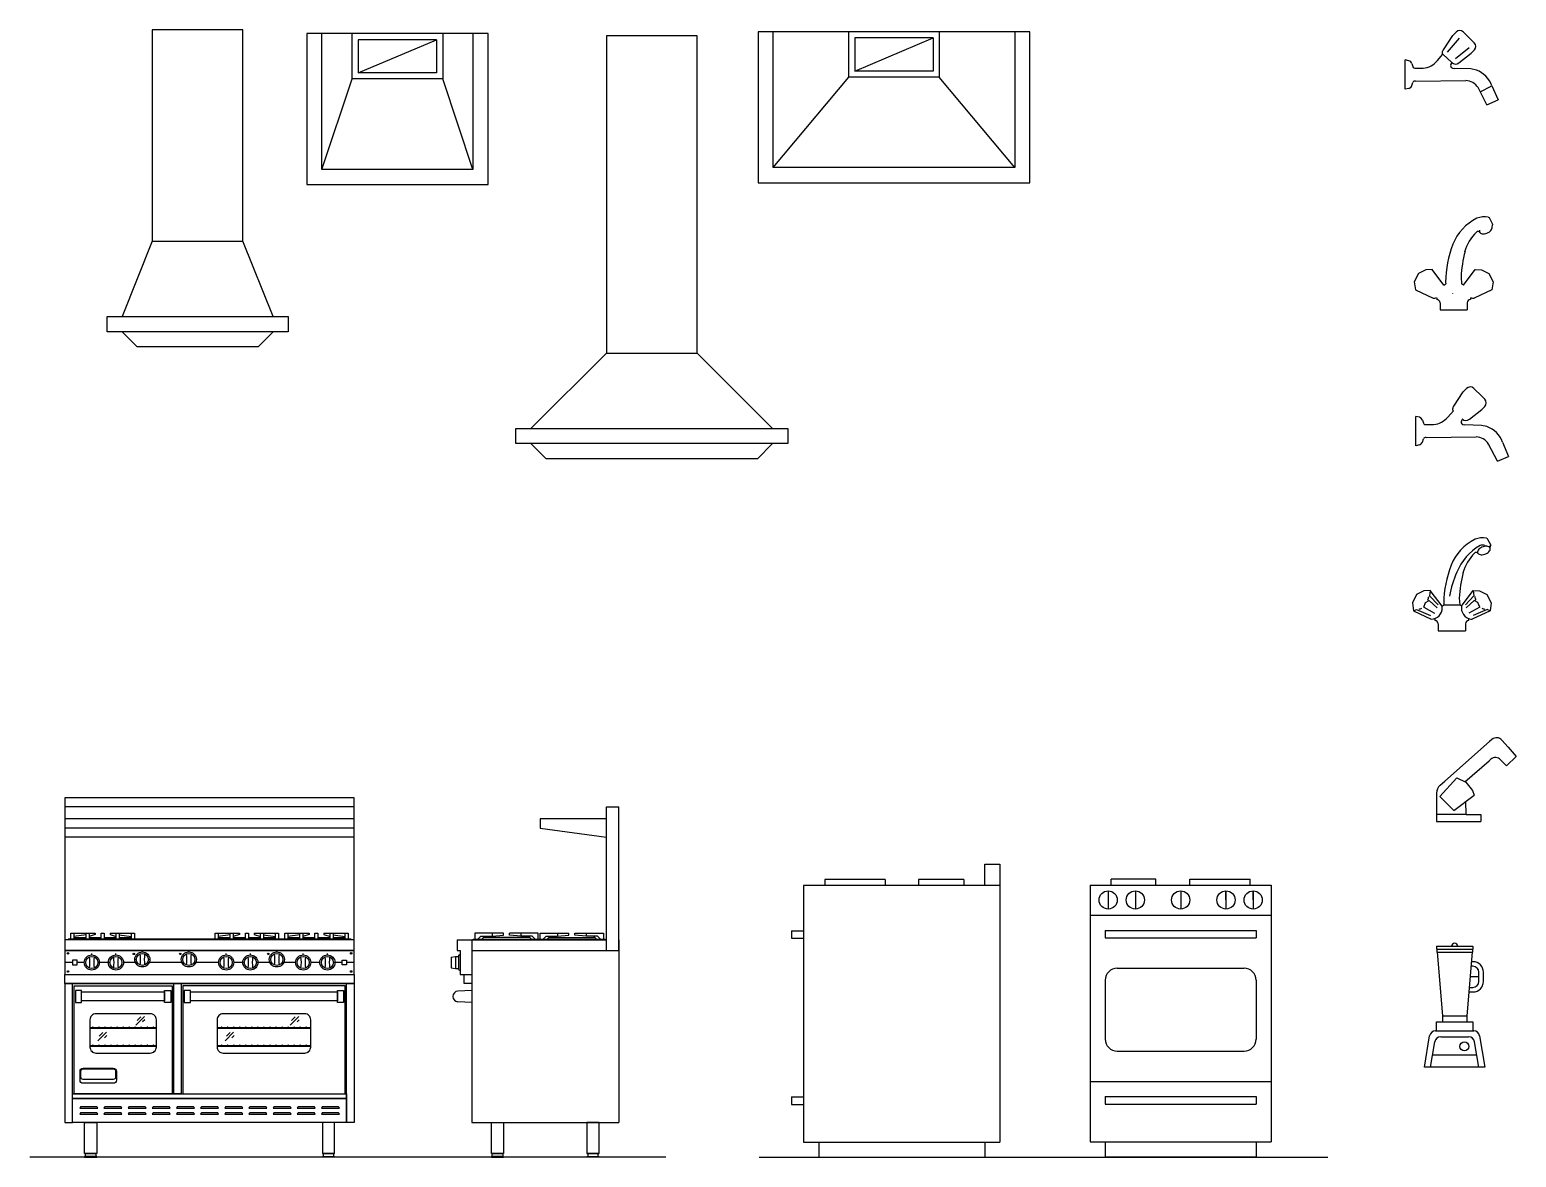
# Model space of a CAD drawing. Header units: millimetres. Extents: x 88 to 1405, y 80 to 747.
# Drawn here: x 890.3 to 1382.5, y 367.6 to 740.9 of the extents above; entities that cross this region are included whole.
import ezdxf

# ---------------------------------------------------------------- set-up
doc = ezdxf.new("R2010")
doc.units = ezdxf.units.MM
doc.linetypes.add('0', pattern=[0])

# ---------------------------------------------------------------- blocks, each defined once
blk = doc.blocks.new('33')
at = {"color": 0}
for p, q in [((4799.74, 13825.92), (4703.99, 13825.92)), ((4703.99, 13825.92), (4703.99, 13822.92)), ((4799.74, 13822.92), (4799.74, 13825.92)), ((4799.74, 13818.92), (4703.99, 13818.92)), ((4799.74, 13815.92), (4703.99, 13815.92)), ((4799.74, 13812.92), (4703.99, 13812.92)), ((4705.96, 13781.17), (4714.02, 13781.17)), ((4710.96, 13780.58), (4706.96, 13780.04)), ((4714.02, 13780.67), (4711.96, 13780.04)), ((4714.02, 13781.17), (4714.02, 13780.67)), ((4718.9, 13781.17), (4726.96, 13781.17)), ((4718.9, 13781.17), (4718.9, 13780.67)), ((4718.9, 13780.67), (4720.96, 13780.04)), ((4721.96, 13780.58), (4725.96, 13780.04)), ((4753.71, 13781.17), (4761.77, 13781.17)), ((4758.71, 13780.58), (4754.71, 13780.04)), ((4761.77, 13780.67), (4759.71, 13780.04)), ((4761.77, 13781.17), (4761.77, 13780.67)), ((4766.65, 13781.17), (4774.71, 13781.17)), ((4766.65, 13781.17), (4766.65, 13780.67)), ((4766.65, 13780.67), (4768.71, 13780.04)), ((4769.71, 13780.58), (4773.71, 13780.04)), ((4776.74, 13781.17), (4784.8, 13781.17)), ((4781.74, 13780.58), (4777.74, 13780.04)), ((4784.8, 13780.67), (4782.74, 13780.04)), ((4784.8, 13781.17), (4784.8, 13780.67)), ((4789.68, 13781.17), (4797.74, 13781.17)), ((4789.68, 13781.17), (4789.68, 13780.67)), ((4789.68, 13780.67), (4791.74, 13780.04)), ((4792.74, 13780.58), (4796.74, 13780.04)), ((4706.96, 13779.67), (4710.96, 13779.67)), ((4711.96, 13779.67), (4715.96, 13779.67)), ((4716.96, 13779.67), (4720.96, 13779.67)), ((4721.96, 13779.67), (4725.96, 13779.67)), ((4729.61, 13774.92), (4729.61, 13775.42)), ((4744.99, 13774.92), (4744.99, 13775.42)), ((4754.71, 13779.67), (4758.71, 13779.67)), ((4759.71, 13779.67), (4763.71, 13779.67)), ((4764.71, 13779.67), (4768.71, 13779.67)), ((4769.71, 13779.67), (4773.71, 13779.67)), ((4774.11, 13774.92), (4774.11, 13775.42)), ((4777.74, 13779.67), (4781.74, 13779.67)), ((4782.74, 13779.67), (4786.74, 13779.67)), ((4787.74, 13779.67), (4791.74, 13779.67)), ((4792.74, 13779.67), (4796.74, 13779.67)), ((4706.49, 13771.42), (4703.99, 13771.42)), ((4710.36, 13771.42), (4707.99, 13771.42)), ((4712.86, 13773.92), (4712.86, 13774.42)), ((4718.36, 13771.42), (4715.36, 13771.42)), ((4720.86, 13773.92), (4720.86, 13774.42)), ((4727.32, 13771.42), (4723.36, 13771.42)), ((4742.7, 13771.42), (4731.9, 13771.42)), ((4754.86, 13771.42), (4747.28, 13771.42)), ((4757.36, 13773.92), (4757.36, 13774.42)), ((4762.86, 13771.42), (4759.86, 13771.42)), ((4765.36, 13773.92), (4765.36, 13774.42)), ((4771.82, 13771.42), (4767.86, 13771.42)), ((4780.36, 13771.42), (4776.4, 13771.42)), ((4782.86, 13773.92), (4782.86, 13774.42)), ((4788.36, 13771.42), (4785.36, 13771.42)), ((4790.86, 13773.92), (4790.86, 13774.42)), ((4795.74, 13771.42), (4793.36, 13771.42)), ((4799.74, 13771.42), (4797.24, 13771.42)), ((4703.99, 13767.42), (4799.74, 13767.42)), ((4703.99, 13764.42), (4799.74, 13764.42)), ((4730.26, 13753.51), (4727.42, 13750.66)), ((4729.13, 13753.46), (4727.87, 13752.2)), ((4730.44, 13752.47), (4729.68, 13751.71)), ((4781.39, 13753.51), (4778.54, 13750.66)), ((4780.25, 13753.46), (4779, 13752.2)), ((4781.56, 13752.47), (4780.81, 13751.71)), ((4712.24, 13749.92), (4734.24, 13749.92)), ((4712.24, 13749.67), (4734.24, 13749.67)), ((4717.71, 13748.3), (4714.86, 13745.46)), ((4716.57, 13748.25), (4715.31, 13747)), ((4717.88, 13747.26), (4717.12, 13746.5)), ((4754.36, 13749.92), (4785.36, 13749.92)), ((4754.36, 13749.67), (4785.36, 13749.67)), ((4759.83, 13748.3), (4756.98, 13745.46)), ((4758.69, 13748.25), (4757.44, 13747)), ((4760, 13747.26), (4759.25, 13746.5)), ((4712.24, 13743.92), (4734.24, 13743.92)), ((4712.24, 13743.67), (4734.24, 13743.67)), ((4754.36, 13743.92), (4785.36, 13743.92)), ((4754.36, 13743.67), (4785.36, 13743.67))]:
    blk.add_line(p, q, dxfattribs=at)
for points in [[(4799.74, 13778.92), (4799.74, 13822.92), (4703.99, 13822.92), (4703.99, 13778.92)], [(4705.96, 13779.17), (4705.96, 13781.17), (4706.96, 13781.17), (4706.96, 13779.17)], [(4710.96, 13779.17), (4710.96, 13781.17), (4711.96, 13781.17), (4711.96, 13779.17)], [(4715.96, 13779.17), (4715.96, 13781.17), (4716.96, 13781.17), (4716.96, 13779.17)], [(4720.96, 13779.17), (4720.96, 13781.17), (4721.96, 13781.17), (4721.96, 13779.17)], [(4725.96, 13779.17), (4725.96, 13781.17), (4726.96, 13781.17), (4726.96, 13779.17)], [(4753.71, 13779.17), (4753.71, 13781.17), (4754.71, 13781.17), (4754.71, 13779.17)], [(4758.71, 13779.17), (4758.71, 13781.17), (4759.71, 13781.17), (4759.71, 13779.17)], [(4763.71, 13779.17), (4763.71, 13781.17), (4764.71, 13781.17), (4764.71, 13779.17)], [(4768.71, 13779.17), (4768.71, 13781.17), (4769.71, 13781.17), (4769.71, 13779.17)], [(4773.71, 13779.17), (4773.71, 13781.17), (4774.71, 13781.17), (4774.71, 13779.17)], [(4776.74, 13779.17), (4776.74, 13781.17), (4777.74, 13781.17), (4777.74, 13779.17)], [(4781.74, 13779.17), (4781.74, 13781.17), (4782.74, 13781.17), (4782.74, 13779.17)], [(4786.74, 13779.17), (4786.74, 13781.17), (4787.74, 13781.17), (4787.74, 13779.17)], [(4791.74, 13779.17), (4791.74, 13781.17), (4792.74, 13781.17), (4792.74, 13779.17)], [(4796.74, 13779.17), (4796.74, 13781.17), (4797.74, 13781.17), (4797.74, 13779.17)], [(4798.74, 13778.92), (4798.74, 13779.17), (4704.99, 13779.17), (4704.99, 13778.92)]]:
    blk.add_lwpolyline(points, dxfattribs=at)
for points in [[(4799.74, 13778.92), (4703.99, 13778.92), (4703.99, 13775.42), (4799.74, 13775.42)], [(4799.74, 13775.42), (4703.99, 13775.42), (4703.99, 13767.42), (4799.74, 13767.42)], [(4705.01, 13774.5), (4705.13, 13774.54), (4705.17, 13774.49), (4705.07, 13774.4), (4705.11, 13774.27), (4705.05, 13774.24), (4704.97, 13774.33), (4704.84, 13774.3), (4704.81, 13774.35), (4704.9, 13774.44), (4704.87, 13774.57), (4704.92, 13774.6)], [(4707.99, 13772.17), (4706.49, 13772.17), (4706.49, 13770.67), (4707.99, 13770.67)], [(4795.74, 13772.17), (4797.24, 13772.17), (4797.24, 13770.67), (4795.74, 13770.67)], [(4798.65, 13774.44), (4798.56, 13774.35), (4798.59, 13774.3), (4798.72, 13774.33), (4798.8, 13774.24), (4798.86, 13774.27), (4798.82, 13774.4), (4798.92, 13774.49), (4798.88, 13774.54), (4798.76, 13774.5), (4798.67, 13774.6), (4798.62, 13774.57)], [(4703.99, 13767.42), (4799.74, 13767.42), (4799.74, 13764.42), (4703.99, 13764.42)], [(4705.07, 13768.44), (4705.11, 13768.57), (4705.05, 13768.6), (4704.97, 13768.5), (4704.84, 13768.54), (4704.81, 13768.49), (4704.9, 13768.4), (4704.87, 13768.27), (4704.92, 13768.24), (4705.01, 13768.33), (4705.13, 13768.3), (4705.17, 13768.35)], [(4798.74, 13768.33), (4798.63, 13768.26), (4798.58, 13768.31), (4798.65, 13768.42), (4798.58, 13768.53), (4798.63, 13768.57), (4798.74, 13768.51), (4798.85, 13768.57), (4798.89, 13768.53), (4798.83, 13768.42), (4798.89, 13768.31), (4798.85, 13768.26)], [(4706.49, 13764.42), (4703.99, 13764.42), (4703.99, 13718.42), (4706.49, 13718.42)], [(4706.99, 13763.67), (4739.49, 13763.67), (4739.49, 13727.92), (4706.99, 13727.92)], [(4707.49, 13758.17), (4709.49, 13758.17), (4709.49, 13762.17), (4707.49, 13762.17)], [(4736.99, 13758.67), (4709.49, 13758.67), (4709.49, 13761.67), (4736.99, 13761.67)], [(4738.99, 13758.17), (4736.99, 13758.17), (4736.99, 13762.17), (4738.99, 13762.17)], [(4739.99, 13764.42), (4742.49, 13764.42), (4742.49, 13727.92), (4739.99, 13727.92)], [(4796.74, 13763.67), (4742.99, 13763.67), (4742.99, 13727.92), (4796.74, 13727.92)], [(4743.49, 13758.17), (4745.49, 13758.17), (4745.49, 13762.17), (4743.49, 13762.17)], [(4794.24, 13758.67), (4745.49, 13758.67), (4745.49, 13761.67), (4794.24, 13761.67)], [(4796.24, 13758.17), (4794.24, 13758.17), (4794.24, 13762.17), (4796.24, 13762.17)], [(4799.74, 13718.42), (4797.24, 13718.42), (4797.24, 13764.42), (4799.74, 13764.42)], [(4797.24, 13726.42), (4706.49, 13726.42), (4706.49, 13727.92), (4797.24, 13727.92)], [(4706.49, 13726.42), (4797.24, 13726.42), (4797.24, 13718.42), (4706.49, 13718.42)], [(4714.49, 13708.17), (4710.49, 13708.17), (4710.49, 13718.42), (4714.49, 13718.42)], [(4789.24, 13708.17), (4793.24, 13708.17), (4793.24, 13718.42), (4789.24, 13718.42)], [(4714.49, 13707.17), (4710.49, 13707.17), (4710.49, 13706.92), (4714.49, 13706.92)], [(4710.74, 13708.17), (4714.24, 13708.17), (4714.24, 13707.17), (4710.74, 13707.17)], [(4789.24, 13707.17), (4793.24, 13707.17), (4793.24, 13706.92), (4789.24, 13706.92)], [(4792.99, 13708.17), (4789.49, 13708.17), (4789.49, 13707.17), (4792.99, 13707.17)]]:
    blk.add_lwpolyline(points, close=True, dxfattribs=at)
for points in [[(4732.24, 13754.42), (4714.24, 13754.42, 0.414214), (4712.24, 13752.42), (4712.24, 13743.42, 0.414214), (4714.24, 13741.42), (4732.24, 13741.42, 0.414214), (4734.24, 13743.42), (4734.24, 13752.42, 0.414214)], [(4783.36, 13754.42), (4756.36, 13754.42, 0.414214), (4754.36, 13752.42), (4754.36, 13743.42, 0.414214), (4756.36, 13741.42), (4783.36, 13741.42, 0.414214), (4785.36, 13743.42), (4785.36, 13752.42, 0.414214)], [(4719.99, 13731.42), (4709.99, 13731.42, -0.414214), (4708.99, 13732.42), (4708.99, 13735.42, -0.414214), (4709.99, 13736.42), (4719.99, 13736.42, -0.414214), (4720.99, 13735.42), (4720.99, 13732.42, -0.414214)], [(4709.99, 13736.17), (4719.99, 13736.17, -0.414214), (4720.74, 13735.42), (4720.74, 13733.42, -0.414214), (4719.99, 13732.67), (4709.99, 13732.67, -0.414214), (4709.24, 13733.42), (4709.24, 13735.42, -0.414214)], [(4714.3, 13723.67), (4709.42, 13723.67, 0.284079), (4708.98, 13723.39), (4708.86, 13723.17), (4714.86, 13723.17), (4714.75, 13723.39, 0.284079)], [(4714.3, 13721.67), (4709.42, 13721.67, 0.284079), (4708.98, 13721.39), (4708.86, 13721.17), (4714.86, 13721.17), (4714.75, 13721.39, 0.284079)], [(4722.3, 13723.67), (4717.42, 13723.67, 0.284079), (4716.98, 13723.39), (4716.86, 13723.17), (4722.86, 13723.17), (4722.75, 13723.39, 0.284079)], [(4722.3, 13721.67), (4717.42, 13721.67, 0.284079), (4716.98, 13721.39), (4716.86, 13721.17), (4722.86, 13721.17), (4722.75, 13721.39, 0.284079)], [(4730.3, 13723.67), (4725.42, 13723.67, 0.284079), (4724.98, 13723.39), (4724.86, 13723.17), (4730.86, 13723.17), (4730.75, 13723.39, 0.284079)], [(4730.3, 13721.67), (4725.42, 13721.67, 0.284079), (4724.98, 13721.39), (4724.86, 13721.17), (4730.86, 13721.17), (4730.75, 13721.39, 0.284079)], [(4738.3, 13723.67), (4733.42, 13723.67, 0.284079), (4732.98, 13723.39), (4732.86, 13723.17), (4738.86, 13723.17), (4738.75, 13723.39, 0.284079)], [(4738.3, 13721.67), (4733.42, 13721.67, 0.284079), (4732.98, 13721.39), (4732.86, 13721.17), (4738.86, 13721.17), (4738.75, 13721.39, 0.284079)], [(4746.3, 13723.67), (4741.42, 13723.67, 0.284079), (4740.98, 13723.39), (4740.86, 13723.17), (4746.86, 13723.17), (4746.75, 13723.39, 0.284079)], [(4746.3, 13721.67), (4741.42, 13721.67, 0.284079), (4740.98, 13721.39), (4740.86, 13721.17), (4746.86, 13721.17), (4746.75, 13721.39, 0.284079)], [(4754.3, 13723.67), (4749.42, 13723.67, 0.284079), (4748.98, 13723.39), (4748.86, 13723.17), (4754.86, 13723.17), (4754.75, 13723.39, 0.284079)], [(4754.3, 13721.67), (4749.42, 13721.67, 0.284079), (4748.98, 13721.39), (4748.86, 13721.17), (4754.86, 13721.17), (4754.75, 13721.39, 0.284079)], [(4762.3, 13723.67), (4757.42, 13723.67, 0.284079), (4756.98, 13723.39), (4756.86, 13723.17), (4762.86, 13723.17), (4762.75, 13723.39, 0.284079)], [(4762.3, 13721.67), (4757.42, 13721.67, 0.284079), (4756.98, 13721.39), (4756.86, 13721.17), (4762.86, 13721.17), (4762.75, 13721.39, 0.284079)], [(4770.3, 13723.67), (4765.42, 13723.67, 0.284079), (4764.98, 13723.39), (4764.86, 13723.17), (4770.86, 13723.17), (4770.75, 13723.39, 0.284079)], [(4770.3, 13721.67), (4765.42, 13721.67, 0.284079), (4764.98, 13721.39), (4764.86, 13721.17), (4770.86, 13721.17), (4770.75, 13721.39, 0.284079)], [(4778.3, 13723.67), (4773.42, 13723.67, 0.284079), (4772.98, 13723.39), (4772.86, 13723.17), (4778.86, 13723.17), (4778.75, 13723.39, 0.284079)], [(4778.3, 13721.67), (4773.42, 13721.67, 0.284079), (4772.98, 13721.39), (4772.86, 13721.17), (4778.86, 13721.17), (4778.75, 13721.39, 0.284079)], [(4786.3, 13723.67), (4781.42, 13723.67, 0.284079), (4780.98, 13723.39), (4780.86, 13723.17), (4786.86, 13723.17), (4786.75, 13723.39, 0.284079)], [(4786.3, 13721.67), (4781.42, 13721.67, 0.284079), (4780.98, 13721.39), (4780.86, 13721.17), (4786.86, 13721.17), (4786.75, 13721.39, 0.284079)], [(4794.3, 13723.67), (4789.42, 13723.67, 0.284079), (4788.98, 13723.39), (4788.86, 13723.17), (4794.86, 13723.17), (4794.75, 13723.39, 0.284079)], [(4794.3, 13721.67), (4789.42, 13721.67, 0.284079), (4788.98, 13721.39), (4788.86, 13721.17), (4794.86, 13721.17), (4794.75, 13721.39, 0.284079)]]:
    blk.add_lwpolyline(points, format="xyb", close=True, dxfattribs=at)
for centre, radius in [((4704.99, 13774.42), 0.25), ((4712.86, 13771.42), 2.5), ((4712.86, 13771.42), 2), ((4720.86, 13771.42), 2.5), ((4720.86, 13771.42), 2), ((4726.78, 13774.25), 0.25), ((4729.61, 13772.42), 2.5), ((4729.61, 13772.42), 2), ((4742.16, 13774.25), 0.25), ((4744.99, 13772.42), 2.5), ((4744.99, 13772.42), 2), ((4757.36, 13771.42), 2.5), ((4757.36, 13771.42), 2), ((4765.36, 13771.42), 2.5), ((4765.36, 13771.42), 2), ((4771.28, 13774.25), 0.25), ((4774.11, 13772.42), 2.5), ((4774.11, 13772.42), 2), ((4782.86, 13771.42), 2.5), ((4782.86, 13771.42), 2), ((4790.86, 13771.42), 2.5), ((4790.86, 13771.42), 2), ((4798.74, 13774.42), 0.25), ((4704.99, 13768.42), 0.25), ((4798.74, 13768.42), 0.25)]:
    blk.add_circle(centre, radius, dxfattribs=at)
for centre, radius, start, end in [((4698.43, 13771.42), 13.81, 352.2859, 7.7141), ((4727.3, 13771.42), 13.81, 172.2859, 187.7141), ((4706.43, 13771.42), 13.81, 352.2859, 7.7141), ((4735.3, 13771.42), 13.81, 172.2859, 187.7141), ((4715.18, 13772.42), 13.81, 352.2859, 7.7141), ((4744.05, 13772.42), 13.81, 172.2859, 187.7141), ((4730.55, 13772.42), 13.81, 352.2859, 7.7141), ((4759.43, 13772.42), 13.81, 172.2859, 187.7141), ((4742.93, 13771.42), 13.81, 352.2859, 7.7141), ((4771.8, 13771.42), 13.81, 172.2859, 187.7141), ((4750.93, 13771.42), 13.81, 352.2859, 7.7141), ((4779.8, 13771.42), 13.81, 172.2859, 187.7141), ((4759.68, 13772.42), 13.81, 352.2859, 7.7141), ((4788.55, 13772.42), 13.81, 172.2859, 187.7141), ((4768.43, 13771.42), 13.81, 352.2859, 7.7141), ((4797.3, 13771.42), 13.81, 172.2859, 187.7141), ((4776.43, 13771.42), 13.81, 352.2859, 7.7141), ((4805.3, 13771.42), 13.81, 172.2859, 187.7141), ((4713.24, 13749.92), 0.125, 0, 180), ((4715.24, 13749.92), 0.125, 0, 180), ((4717.24, 13749.92), 0.125, 0, 180), ((4719.24, 13749.92), 0.125, 0, 180), ((4721.24, 13749.92), 0.125, 0, 180), ((4723.24, 13749.92), 0.125, 0, 180), ((4725.24, 13749.92), 0.125, 0, 180), ((4727.24, 13749.92), 0.125, 0, 180), ((4729.24, 13749.92), 0.125, 0, 180), ((4731.24, 13749.92), 0.125, 0, 180), ((4733.24, 13749.92), 0.125, 0, 180), ((4755.86, 13749.92), 0.125, 0, 180), ((4757.86, 13749.92), 0.125, 0, 180), ((4759.86, 13749.92), 0.125, 0, 180), ((4761.86, 13749.92), 0.125, 0, 180), ((4763.86, 13749.92), 0.125, 0, 180), ((4765.86, 13749.92), 0.125, 0, 180), ((4767.86, 13749.92), 0.125, 0, 180), ((4769.86, 13749.92), 0.125, 0, 180), ((4771.86, 13749.92), 0.125, 0, 180), ((4773.86, 13749.92), 0.125, 0, 180), ((4775.86, 13749.92), 0.125, 0, 180), ((4777.86, 13749.92), 0.125, 0, 180), ((4779.86, 13749.92), 0.125, 0, 180), ((4781.86, 13749.92), 0.125, 0, 180), ((4783.86, 13749.92), 0.125, 0, 180), ((4713.24, 13743.92), 0.125, 0, 180), ((4715.24, 13743.92), 0.125, 0, 180), ((4717.24, 13743.92), 0.125, 0, 180), ((4719.24, 13743.92), 0.125, 0, 180), ((4721.24, 13743.92), 0.125, 0, 180), ((4723.24, 13743.92), 0.125, 0, 180), ((4725.24, 13743.92), 0.125, 0, 180), ((4727.24, 13743.92), 0.125, 0, 180), ((4729.24, 13743.92), 0.125, 0, 180), ((4731.24, 13743.92), 0.125, 0, 180), ((4733.24, 13743.92), 0.125, 0, 180), ((4755.86, 13743.92), 0.125, 0, 180), ((4757.86, 13743.92), 0.125, 0, 180), ((4759.86, 13743.92), 0.125, 0, 180), ((4761.86, 13743.92), 0.125, 0, 180), ((4763.86, 13743.92), 0.125, 0, 180), ((4765.86, 13743.92), 0.125, 0, 180), ((4767.86, 13743.92), 0.125, 0, 180), ((4769.86, 13743.92), 0.125, 0, 180), ((4771.86, 13743.92), 0.125, 0, 180), ((4773.86, 13743.92), 0.125, 0, 180), ((4775.86, 13743.92), 0.125, 0, 180), ((4777.86, 13743.92), 0.125, 0, 180), ((4779.86, 13743.92), 0.125, 0, 180), ((4781.86, 13743.92), 0.125, 0, 180), ((4783.86, 13743.92), 0.125, 0, 180)]:
    blk.add_arc(centre, radius, start, end, dxfattribs=at)
blk = doc.blocks.new('32')
at = {"color": 0}
for p, q in [((4883.31, 13822.92), (4887.31, 13822.92)), ((4883.31, 13775.42), (4883.31, 13822.92)), ((4887.31, 13775.42), (4887.31, 13822.92)), ((4861.31, 13818.92), (4861.31, 13815.92)), ((4883.31, 13818.92), (4861.31, 13818.92)), ((4861.31, 13815.92), (4883.31, 13812.92)), ((4839.68, 13781.17), (4839.68, 13779.17)), ((4849.18, 13781.17), (4839.68, 13781.17)), ((4840.68, 13779.17), (4841.68, 13780.17)), ((4841.68, 13780.17), (4845.45, 13780.17)), ((4841.97, 13779.17), (4842.97, 13780.17)), ((4845.45, 13781.17), (4845.45, 13780.17)), ((4845.45, 13780.17), (4849.18, 13780.42)), ((4849.18, 13780.42), (4849.18, 13781.17)), ((4860.68, 13781.17), (4851.18, 13781.17)), ((4851.18, 13780.42), (4851.18, 13781.17)), ((4854.92, 13780.17), (4851.18, 13780.42)), ((4854.92, 13781.17), (4854.92, 13780.17)), ((4858.68, 13780.17), (4854.92, 13780.17)), ((4858.39, 13779.17), (4857.39, 13780.17)), ((4859.68, 13779.17), (4858.68, 13780.17)), ((4860.68, 13779.17), (4860.68, 13781.17)), ((4861.31, 13779.17), (4861.31, 13781.17)), ((4861.31, 13781.17), (4870.81, 13781.17)), ((4862.31, 13779.17), (4863.31, 13780.17)), ((4863.31, 13780.17), (4867.07, 13780.17)), ((4863.6, 13779.17), (4864.6, 13780.17)), ((4867.07, 13781.17), (4867.07, 13780.17)), ((4867.07, 13780.17), (4870.81, 13780.42)), ((4870.81, 13780.42), (4870.81, 13781.17)), ((4872.81, 13780.42), (4872.81, 13781.17)), ((4872.81, 13781.17), (4882.31, 13781.17)), ((4876.54, 13780.17), (4872.81, 13780.42)), ((4876.54, 13781.17), (4876.54, 13780.17)), ((4880.31, 13780.17), (4876.54, 13780.17)), ((4880.01, 13779.17), (4879.01, 13780.17)), ((4881.31, 13779.17), (4880.31, 13780.17)), ((4882.31, 13781.17), (4882.31, 13779.17)), ((4833.81, 13778.92), (4833.81, 13775.42)), ((4833.81, 13778.92), (4883.31, 13778.92)), ((4833.81, 13775.42), (4834.81, 13775.42)), ((4834.81, 13775.42), (4834.81, 13767.42)), ((4838.68, 13778.92), (4838.68, 13718.42)), ((4838.68, 13775.42), (4887.31, 13775.42)), ((4857.89, 13779.67), (4842.47, 13779.67)), ((4864.1, 13779.67), (4879.51, 13779.67)), ((4887.31, 13778.92), (4887.31, 13718.42)), ((4831.81, 13773.17), (4833.31, 13773.42)), ((4831.81, 13773.17), (4831.81, 13769.67)), ((4833.31, 13773.42), (4834.31, 13773.42)), ((4833.31, 13773.42), (4833.31, 13769.42)), ((4834.31, 13773.67), (4834.31, 13769.17)), ((4834.56, 13773.92), (4834.81, 13773.92)), ((4831.81, 13769.67), (4833.31, 13769.42)), ((4833.31, 13769.42), (4834.31, 13769.42)), ((4834.56, 13768.92), (4834.81, 13768.92)), ((4834.81, 13767.42), (4838.68, 13767.42)), ((4836.18, 13764.42), (4836.18, 13767.42)), ((4838.68, 13762.17), (4834.08, 13761.92)), ((4838.68, 13764.42), (4836.18, 13764.42)), ((4838.68, 13758.17), (4834.08, 13758.42)), ((4838.68, 13718.42), (4887.31, 13718.42))]:
    blk.add_line(p, q, dxfattribs=at)
blk.add_lwpolyline([(4839.18, 13778.92), (4839.18, 13779.17), (4882.81, 13779.17), (4882.81, 13778.92)], dxfattribs=at)
for points in [[(4849.18, 13708.17), (4845.18, 13708.17), (4845.18, 13718.42), (4849.18, 13718.42)], [(4876.81, 13708.17), (4880.81, 13708.17), (4880.81, 13718.42), (4876.81, 13718.42)], [(4849.18, 13707.17), (4845.18, 13707.17), (4845.18, 13706.92), (4849.18, 13706.92)], [(4845.43, 13708.17), (4848.93, 13708.17), (4848.93, 13707.17), (4845.43, 13707.17)], [(4876.81, 13707.17), (4880.81, 13707.17), (4880.81, 13706.92), (4876.81, 13706.92)], [(4880.56, 13708.17), (4877.06, 13708.17), (4877.06, 13707.17), (4880.56, 13707.17)]]:
    blk.add_lwpolyline(points, close=True, dxfattribs=at)
for centre, radius, start, end in [((4834.56, 13773.67), 0.25, 90, 180), ((4834.56, 13769.17), 0.25, 180, 270), ((4834.18, 13760.17), 1.75, 93.1463, 266.8537)]:
    blk.add_arc(centre, radius, start, end, dxfattribs=at)
blk = doc.blocks.new('43')
at = {"color": 0}
for p, q in [((5008.53, 13796.92), (5008.53, 13803.92)), ((5008.53, 13803.92), (5013.53, 13803.92)), ((5013.53, 13803.92), (5013.53, 13796.92)), ((5008.53, 13796.92), (4948.53, 13796.92)), ((4948.53, 13796.92), (4948.53, 13711.92)), ((4975.53, 13798.92), (4955.53, 13798.92)), ((4955.53, 13798.92), (4955.53, 13796.92)), ((4975.53, 13798.92), (4975.53, 13796.92)), ((4986.53, 13798.92), (4986.53, 13796.92)), ((5001.53, 13798.92), (4986.53, 13798.92)), ((5001.53, 13798.92), (5001.53, 13796.92)), ((5013.53, 13796.92), (5008.53, 13796.92)), ((5013.53, 13796.92), (5013.53, 13711.92)), ((4944.53, 13781.92), (4948.53, 13781.92)), ((4944.53, 13781.92), (4944.53, 13779.42)), ((4944.53, 13779.42), (4948.53, 13779.42)), ((4944.53, 13726.92), (4944.53, 13724.42)), ((4944.53, 13726.92), (4948.53, 13726.92)), ((4944.53, 13724.42), (4948.53, 13724.42)), ((4948.53, 13711.92), (5013.53, 13711.92)), ((4953.53, 13711.92), (4953.53, 13706.92)), ((5008.53, 13711.92), (5008.53, 13706.92)), ((4953.53, 13706.92), (5008.53, 13706.92))]:
    blk.add_line(p, q, dxfattribs=at)
blk = doc.blocks.new('44')
at = {"color": 0}
for p, q in [((5043.36, 13797.04), (5103.36, 13797.04)), ((5043.36, 13797.04), (5043.36, 13712.04)), ((5049.36, 13795.13), (5049.36, 13789.11)), ((5065.14, 13799.04), (5050.36, 13799.04)), ((5050.36, 13797.04), (5050.36, 13799.04)), ((5058.36, 13795.13), (5058.36, 13789.11)), ((5065.14, 13797.04), (5065.14, 13799.04)), ((5073.36, 13795.13), (5073.36, 13789.11)), ((5076.36, 13799.04), (5096.36, 13799.04)), ((5076.36, 13797.04), (5076.36, 13799.04)), ((5088.36, 13792.12), (5088.36, 13795.13)), ((5088.36, 13795.13), (5088.36, 13789.11)), ((5096.36, 13797.04), (5096.36, 13799.04)), ((5097.36, 13792.12), (5097.36, 13795.13)), ((5097.36, 13795.13), (5097.36, 13789.11)), ((5103.36, 13797.04), (5103.36, 13712.04)), ((5043.36, 13787.04), (5103.36, 13787.04)), ((5048.36, 13782.04), (5098.36, 13782.04)), ((5048.36, 13782.04), (5048.36, 13779.54)), ((5098.36, 13782.04), (5098.36, 13779.54)), ((5048.36, 13779.54), (5098.36, 13779.54)), ((5048.36, 13765.54), (5048.36, 13746.04)), ((5052.36, 13769.54), (5094.36, 13769.54)), ((5098.36, 13765.54), (5098.36, 13746.04)), ((5052.36, 13742.04), (5094.36, 13742.04)), ((5043.36, 13732.04), (5103.36, 13732.04)), ((5048.36, 13727.04), (5098.36, 13727.04)), ((5048.36, 13727.04), (5048.36, 13724.54)), ((5048.36, 13727.04), (5048.36, 13724.54)), ((5098.36, 13727.04), (5098.36, 13724.54)), ((5098.36, 13727.04), (5098.36, 13724.54)), ((5048.36, 13724.54), (5098.36, 13724.54)), ((5043.36, 13712.04), (5103.36, 13712.04)), ((5048.36, 13712.04), (5048.36, 13707.04)), ((5098.36, 13712.04), (5098.36, 13707.04)), ((5048.36, 13707.04), (5098.36, 13707.04))]:
    blk.add_line(p, q, dxfattribs=at)
for centre in [(5049.36, 13792.12), (5058.36, 13792.12), (5073.36, 13792.12), (5088.36, 13792.12), (5097.36, 13792.12)]:
    blk.add_circle(centre, 3.01, dxfattribs=at)
for centre, start, end in [((5052.36, 13765.54), 90, 180), ((5094.36, 13765.54), 0, 90), ((5052.36, 13746.04), 180, 270), ((5094.36, 13746.04), 270, 0)]:
    blk.add_arc(centre, 4, start, end, dxfattribs=at)
blk = doc.blocks.new('45')
at = {"color": 0, "linetype": '0'}
for p, q in [((4844.04, 14064.79), (4784.04, 14064.79)), ((4784.04, 14064.79), (4784.04, 14014.79)), ((4789.04, 14019.79), (4789.04, 14064.79)), ((4799.04, 14049.79), (4799.04, 14064.79)), ((4801.04, 14051.79), (4827.04, 14062.79)), ((4827.04, 14062.79), (4801.04, 14062.79)), ((4801.04, 14062.79), (4801.04, 14051.79)), ((4827.04, 14062.79), (4827.04, 14051.79)), ((4829.04, 14064.79), (4829.04, 14049.79)), ((4839.04, 14064.79), (4839.04, 14019.79)), ((4844.04, 14014.79), (4844.04, 14064.79)), ((4827.04, 14051.79), (4801.04, 14051.79)), ((4801.04, 14051.79), (4801.04, 14051.79)), ((4789.04, 14019.79), (4799.04, 14049.79)), ((4829.04, 14049.79), (4799.04, 14049.79)), ((4839.04, 14019.79), (4829.04, 14049.79)), ((4839.04, 14019.79), (4789.04, 14019.79)), ((4784.04, 14014.79), (4844.04, 14014.79))]:
    blk.add_line(p, q, dxfattribs=at)
blk = doc.blocks.new('46')
at = {"color": 0, "linetype": '0'}
for p, q in [((4762.9, 14066.09), (4732.9, 14066.09)), ((4732.9, 14066.09), (4732.9, 13996.08)), ((4762.9, 13996.08), (4762.9, 14066.09)), ((4732.9, 13996.08), (4722.9, 13971.09)), ((4732.9, 13996.08), (4762.9, 13996.08)), ((4772.9, 13971.09), (4762.9, 13996.08)), ((4717.9, 13971.09), (4777.9, 13971.09)), ((4717.9, 13966.09), (4717.9, 13971.09)), ((4777.9, 13971.09), (4777.9, 13966.09)), ((4777.9, 13966.09), (4717.9, 13966.09)), ((4727.9, 13961.08), (4722.9, 13966.09)), ((4772.9, 13966.09), (4767.9, 13961.08)), ((4767.9, 13961.08), (4727.9, 13961.08))]:
    blk.add_line(p, q, dxfattribs=at)
blk = doc.blocks.new('47')
at = {"color": 0, "linetype": '0'}
for p, q in [((5023.45, 14065.42), (4933.45, 14065.42)), ((4933.45, 14065.42), (4933.45, 14015.42)), ((4938.45, 14020.42), (4938.45, 14065.42)), ((4963.45, 14050.41), (4963.45, 14065.42)), ((4965.45, 14052.42), (4991.45, 14063.42)), ((4991.45, 14063.42), (4965.45, 14063.42)), ((4965.45, 14063.42), (4965.45, 14052.42)), ((4991.45, 14063.42), (4991.45, 14052.42)), ((4993.45, 14065.42), (4993.45, 14050.41)), ((5018.45, 14065.42), (5018.45, 14020.42)), ((5023.45, 14015.42), (5023.45, 14065.42)), ((4965.45, 14052.42), (4965.45, 14052.42)), ((4991.45, 14052.42), (4965.45, 14052.42)), ((4938.45, 14020.42), (4963.45, 14050.41)), ((4993.45, 14050.41), (4963.45, 14050.41)), ((5018.45, 14020.42), (4993.45, 14050.41)), ((5018.45, 14020.42), (4938.45, 14020.42)), ((4933.45, 14015.42), (5023.45, 14015.42))]:
    blk.add_line(p, q, dxfattribs=at)
blk = doc.blocks.new('48')
at = {"color": 0, "linetype": '0'}
for p, q in [((4913.27, 14064.04), (4883.27, 14064.04)), ((4883.27, 14064.04), (4883.27, 13959.04)), ((4913.27, 13959.04), (4913.27, 14064.04)), ((4883.27, 13959.04), (4858.27, 13934.04)), ((4883.27, 13959.04), (4913.27, 13959.04)), ((4938.27, 13934.04), (4913.27, 13959.04)), ((4853.27, 13934.04), (4943.27, 13934.04)), ((4853.27, 13929.04), (4853.27, 13934.04)), ((4943.27, 13934.04), (4943.27, 13929.04)), ((4943.27, 13929.04), (4853.27, 13929.04)), ((4863.27, 13924.04), (4858.27, 13929.04)), ((4938.27, 13929.04), (4933.27, 13924.04)), ((4933.27, 13924.04), (4863.27, 13924.04))]:
    blk.add_line(p, q, dxfattribs=at)
blk = doc.blocks.new('49')
at = {"color": 0}
for p, q in [((5160.32, 14059.48), (5163.43, 14064.18)), ((5161.75, 14058.7), (5165.64, 14063.28)), ((5164.55, 14065.31), (5163.43, 14064.18)), ((5166.94, 14065.33), (5169.55, 14062.74)), ((5170.56, 14061.74), (5169.55, 14062.74)), ((5148.91, 14055.77), (5147.72, 14056.07)), ((5147.72, 14046.37), (5147.72, 14056.07)), ((5158.35, 14055.85), (5160.17, 14057.95)), ((5160.17, 14057.95), (5159.92, 14058.22)), ((5160.14, 14059.21), (5160.32, 14059.48)), ((5163.1, 14055.22), (5160.17, 14057.95)), ((5164.34, 14056.55), (5168.92, 14060.25)), ((5165.47, 14055.11), (5169.57, 14058.3)), ((5170.6, 14059.38), (5169.57, 14058.3)), ((5149.89, 14054.86), (5150.23, 14053.86)), ((5151.15, 14053.36), (5153.63, 14053.34)), ((5162.83, 14054.54), (5163.2, 14055.1)), ((5163.44, 14053.34), (5163.99, 14053.29)), ((5169.43, 14053.09), (5163.99, 14053.29)), ((5171.27, 14052.69), (5169.43, 14053.09)), ((5148.91, 14046.67), (5147.72, 14046.37)), ((5149.89, 14047.59), (5150.23, 14048.59)), ((5151.15, 14049.08), (5167.73, 14049.27)), ((5174.75, 14041.23), (5171.81, 14046.93)), ((5172.76, 14045.58), (5176.19, 14047.37)), ((5176.42, 14047.51), (5178.46, 14042.83)), ((5174.75, 14041.23), (5178.46, 14042.83))]:
    blk.add_line(p, q, dxfattribs=at)
for points in [[(5166.94, 14065.33), (5166.28, 14065.98), (5165.21, 14065.97), (5164.55, 14065.31), (5164.55, 14065.31), (5164.55, 14065.31), (5164.55, 14065.31)], [(5162.83, 14054.54), (5162.62, 14054.13), (5162.79, 14053.62), (5163.2, 14053.42), (5163.28, 14053.38), (5163.36, 14053.35), (5163.45, 14053.34)]]:
    blk.add_open_spline(points, degree=3, knots=[0, 0, 0, 0, 1, 1, 1, 2, 2, 2, 2], dxfattribs=at)
for points in [[(5170.6, 14059.38), (5171.23, 14060.05), (5171.21, 14061.09), (5170.56, 14061.74)], [(5149.89, 14054.86), (5149.74, 14055.31), (5149.37, 14055.65), (5148.91, 14055.77)], [(5153.64, 14053.34), (5155.47, 14053.54), (5157.16, 14054.44), (5158.35, 14055.85)], [(5160.14, 14059.21), (5159.95, 14058.92), (5159.87, 14058.57), (5159.92, 14058.22)], [(5150.23, 14053.86), (5150.36, 14053.48), (5150.76, 14053.27), (5151.15, 14053.36)], [(5163.1, 14055.22), (5163.75, 14054.6), (5164.76, 14054.56), (5165.47, 14055.11)], [(5176.42, 14047.51), (5175.58, 14049.93), (5173.68, 14051.83), (5171.27, 14052.69)], [(5148.91, 14046.68), (5149.37, 14046.79), (5149.74, 14047.14), (5149.89, 14047.59)], [(5151.15, 14049.08), (5150.76, 14049.18), (5150.36, 14048.96), (5150.23, 14048.59)], [(5171.81, 14046.93), (5170.9, 14048.32), (5169.39, 14049.19), (5167.73, 14049.27)]]:
    blk.add_open_spline(points, degree=3, dxfattribs=at)
blk = doc.blocks.new('50')
at = {"color": 0}
for p, q in [((5175.18, 14004.03), (5175.47, 14003.93)), ((5175.47, 14003.93), (5175.58, 14003.74)), ((5175.58, 14003.74), (5176.62, 14001.67)), ((5176.62, 14001.67), (5176.59, 14001.47)), ((5172.4, 13998.99), (5172.19, 13999.15)), ((5176.44, 14000.62), (5176.59, 14001.47)), ((5152.07, 13985.36), (5150.68, 13982.56)), ((5150.68, 13982.56), (5151.05, 13980)), ((5154.5, 13986.6), (5152.07, 13985.36)), ((5156.62, 13986.65), (5154.5, 13986.6)), ((5160.51, 13981.56), (5156.62, 13986.65)), ((5160.51, 13981.56), (5161.11, 13981.96)), ((5161.05, 13982.52), (5161.11, 13981.96)), ((5166.22, 13984.17), (5166.35, 13981.96)), ((5166.95, 13981.56), (5166.35, 13981.96)), ((5166.95, 13981.56), (5170.84, 13986.65)), ((5170.84, 13986.65), (5172.96, 13986.6)), ((5172.96, 13986.6), (5175.39, 13985.36)), ((5175.39, 13985.36), (5176.78, 13982.56)), ((5176.78, 13982.56), (5176.4, 13980)), ((5151.05, 13980), (5156.95, 13977.18)), ((5158.14, 13977.28), (5158.14, 13976.71)), ((5163.48, 13978.76), (5163.48, 13978.89)), ((5169.31, 13977.28), (5169.31, 13976.71)), ((5176.4, 13980), (5170.51, 13977.18)), ((5159.23, 13975.71), (5159.23, 13973.37)), ((5159.23, 13973.37), (5168.22, 13973.37)), ((5168.23, 13975.71), (5168.22, 13973.37))]:
    blk.add_line(p, q, dxfattribs=at)
for points in [[(5171.44, 14003.64), (5167.79, 14001.89), (5164.95, 13998.82), (5163.47, 13995.05)], [(5175.19, 14004.03), (5173.93, 14004.28), (5172.62, 14004.15), (5171.44, 14003.64)], [(5171.26, 13999.08), (5169.46, 13997.25), (5168.12, 13995.02), (5167.36, 13992.57)], [(5172.19, 13999.15), (5171.91, 13999.37), (5171.5, 13999.34), (5171.25, 13999.08)], [(5172.3, 13999.68), (5172.22, 13999.44), (5172.27, 13999.17), (5172.42, 13998.97)], [(5172.42, 13998.97), (5172.54, 13998.82), (5172.7, 13998.71), (5172.88, 13998.65)], [(5172.88, 13998.65), (5173.09, 13998.56), (5173.32, 13998.52), (5173.55, 13998.52)], [(5173.55, 13998.52), (5173.83, 13998.51), (5174.1, 13998.54), (5174.36, 13998.61)], [(5174.36, 13998.61), (5174.64, 13998.67), (5174.91, 13998.77), (5175.16, 13998.9)], [(5175.16, 13998.9), (5175.4, 13999.02), (5175.64, 13999.17), (5175.84, 13999.35)], [(5175.84, 13999.35), (5176.02, 13999.51), (5176.18, 13999.69), (5176.3, 13999.89)], [(5176.3, 13999.89), (5176.4, 14000.06), (5176.46, 14000.25), (5176.46, 14000.44)], [(5176.46, 14000.44), (5176.46, 14000.5), (5176.46, 14000.56), (5176.44, 14000.62)], [(5163.48, 13995.05), (5161.96, 13991.04), (5161.14, 13986.8), (5161.05, 13982.52)], [(5167.5, 13992.72), (5166.75, 13989.93), (5166.32, 13987.06), (5166.21, 13984.17)], [(5156.95, 13977.18), (5157.34, 13977.2), (5157.73, 13977.27), (5158.1, 13977.41)], [(5169.36, 13977.41), (5169.72, 13977.27), (5170.12, 13977.2), (5170.51, 13977.18)], [(5159.23, 13975.71), (5159.15, 13976.26), (5158.7, 13976.68), (5158.15, 13976.71)], [(5169.31, 13976.71), (5168.76, 13976.68), (5168.3, 13976.26), (5168.22, 13975.71)]]:
    blk.add_open_spline(points, degree=3, dxfattribs=at)
blk = doc.blocks.new('51')
at = {"color": 0}
for p, q in [((5163.79, 13941.47), (5166.91, 13946.17)), ((5168.03, 13947.3), (5166.91, 13946.17)), ((5170.42, 13947.32), (5173.03, 13944.73)), ((5174.03, 13943.73), (5173.03, 13944.73)), ((5152.39, 13937.76), (5151.2, 13938.07)), ((5151.2, 13928.36), (5151.2, 13938.07)), ((5161.83, 13937.84), (5163.65, 13939.94)), ((5163.65, 13939.94), (5163.4, 13940.21)), ((5163.62, 13941.21), (5163.79, 13941.47)), ((5168.95, 13937.1), (5173.05, 13940.29)), ((5174.08, 13941.37), (5173.05, 13940.29)), ((5153.37, 13936.85), (5153.7, 13935.85)), ((5154.62, 13935.36), (5157.11, 13935.33)), ((5166.3, 13936.53), (5166.67, 13937.1)), ((5166.93, 13935.33), (5167.47, 13935.29)), ((5172.9, 13935.08), (5167.47, 13935.29)), ((5174.74, 13934.68), (5172.9, 13935.08)), ((5152.39, 13928.67), (5151.2, 13928.36)), ((5153.37, 13929.58), (5153.7, 13930.58)), ((5154.62, 13931.08), (5171.21, 13931.27)), ((5178.23, 13923.22), (5175.28, 13928.92)), ((5179.9, 13929.51), (5181.94, 13924.82)), ((5178.23, 13923.22), (5181.94, 13924.82))]:
    blk.add_line(p, q, dxfattribs=at)
for points in [[(5170.42, 13947.32), (5169.75, 13947.97), (5168.69, 13947.97), (5168.03, 13947.3), (5168.03, 13947.3), (5168.03, 13947.3), (5168.03, 13947.3)], [(5166.3, 13936.53), (5166.1, 13936.12), (5166.26, 13935.62), (5166.68, 13935.41), (5166.76, 13935.37), (5166.84, 13935.35), (5166.92, 13935.33)]]:
    blk.add_open_spline(points, degree=3, knots=[0, 0, 0, 0, 1, 1, 1, 2, 2, 2, 2], dxfattribs=at)
for points in [[(5174.08, 13941.37), (5174.71, 13942.04), (5174.68, 13943.09), (5174.03, 13943.73)], [(5153.37, 13936.85), (5153.22, 13937.3), (5152.85, 13937.64), (5152.39, 13937.76)], [(5157.11, 13935.33), (5158.95, 13935.53), (5160.64, 13936.43), (5161.83, 13937.84)], [(5163.62, 13941.21), (5163.43, 13940.92), (5163.35, 13940.56), (5163.4, 13940.21)], [(5153.7, 13935.85), (5153.84, 13935.48), (5154.23, 13935.26), (5154.62, 13935.36)], [(5166.58, 13937.21), (5167.23, 13936.6), (5168.24, 13936.55), (5168.95, 13937.1)], [(5179.9, 13929.51), (5179.06, 13931.92), (5177.16, 13933.83), (5174.74, 13934.68)], [(5152.39, 13928.67), (5152.85, 13928.79), (5153.22, 13929.13), (5153.37, 13929.58)], [(5154.62, 13931.08), (5154.23, 13931.17), (5153.84, 13930.96), (5153.7, 13930.58)], [(5175.28, 13928.92), (5174.38, 13930.31), (5172.87, 13931.18), (5171.21, 13931.27)]]:
    blk.add_open_spline(points, degree=3, dxfattribs=at)
blk = doc.blocks.new('52')
at = {"color": 0}
for p, q in [((5174.07, 13895.29), (5174.67, 13895.11)), ((5174.58, 13897.74), (5174.86, 13897.65)), ((5174.86, 13897.65), (5174.97, 13897.46)), ((5174.97, 13897.46), (5176.01, 13895.39)), ((5175.86, 13895.05), (5175.54, 13894.84)), ((5175.83, 13894.33), (5175.98, 13895.19)), ((5175.98, 13895.19), (5175.86, 13895.05)), ((5176.01, 13895.39), (5175.98, 13895.19)), ((5171.79, 13892.71), (5171.58, 13892.87)), ((5151.46, 13879.08), (5150.06, 13876.28)), ((5153.89, 13880.32), (5151.46, 13879.08)), ((5156.01, 13880.37), (5153.89, 13880.32)), ((5156.01, 13880.37), (5155.77, 13878.68)), ((5155.77, 13878.68), (5158.62, 13875.66)), ((5159.89, 13875.27), (5156.01, 13880.37)), ((5166.34, 13875.27), (5170.23, 13880.37)), ((5170.46, 13878.68), (5167.61, 13875.66)), ((5170.23, 13880.37), (5170.46, 13878.68)), ((5170.23, 13880.37), (5172.34, 13880.32)), ((5172.34, 13880.32), (5174.77, 13879.08)), ((5174.77, 13879.08), (5176.17, 13876.28)), ((5150.06, 13876.28), (5150.45, 13873.72)), ((5150.45, 13873.72), (5151.43, 13874.07)), ((5150.45, 13873.72), (5156.34, 13870.9)), ((5151.43, 13874.07), (5156.06, 13872.16)), ((5153.87, 13874.91), (5154.46, 13876.47)), ((5153.87, 13874.91), (5157.44, 13872.89)), ((5154.46, 13876.47), (5155.67, 13877.13)), ((5155.67, 13877.13), (5158.31, 13874.68)), ((5159.89, 13875.27), (5160.5, 13875.68)), ((5160.44, 13876.23), (5160.5, 13875.68)), ((5160.5, 13875.68), (5165.81, 13875.63)), ((5165.6, 13877.89), (5165.73, 13875.68)), ((5166.34, 13875.27), (5165.73, 13875.68)), ((5170.56, 13877.13), (5167.93, 13874.68)), ((5172.37, 13874.91), (5168.79, 13872.89)), ((5175.79, 13873.72), (5169.9, 13870.9)), ((5174.81, 13874.07), (5170.18, 13872.16)), ((5171.77, 13876.47), (5170.56, 13877.13)), ((5172.37, 13874.91), (5171.77, 13876.47)), ((5175.79, 13873.72), (5174.81, 13874.07)), ((5176.17, 13876.28), (5175.79, 13873.72)), ((5157.54, 13870.99), (5157.54, 13870.43)), ((5158.62, 13869.43), (5158.62, 13867.09)), ((5167.61, 13869.43), (5167.61, 13867.09)), ((5168.7, 13870.99), (5168.7, 13870.43)), ((5158.62, 13867.09), (5167.61, 13867.09))]:
    blk.add_line(p, q, dxfattribs=at)
for points in [[(5170.83, 13897.36), (5167.18, 13895.61), (5164.34, 13892.53), (5162.86, 13888.77)], [(5172.46, 13895.3), (5169.01, 13893.26), (5166.32, 13890.17), (5164.79, 13886.47)], [(5174.58, 13897.74), (5173.32, 13898), (5172.01, 13897.87), (5170.83, 13897.36)], [(5171.66, 13893.25), (5171.64, 13893.07), (5171.68, 13892.9), (5171.77, 13892.75)], [(5171.87, 13893.8), (5171.75, 13893.64), (5171.68, 13893.44), (5171.66, 13893.25)], [(5172.37, 13894.33), (5172.17, 13894.18), (5172, 13894), (5171.87, 13893.8)], [(5173.07, 13894.76), (5172.82, 13894.65), (5172.58, 13894.5), (5172.37, 13894.33)], [(5174.07, 13895.3), (5173.56, 13895.53), (5172.97, 13895.54), (5172.46, 13895.3)], [(5173.88, 13895.03), (5173.61, 13894.97), (5173.33, 13894.88), (5173.07, 13894.76)], [(5174.67, 13895.08), (5174.41, 13895.1), (5174.14, 13895.08), (5173.88, 13895.03)], [(5175.33, 13894.92), (5175.12, 13895.01), (5174.9, 13895.07), (5174.67, 13895.08)], [(5175.14, 13892.99), (5175.33, 13893.14), (5175.5, 13893.32), (5175.64, 13893.52)], [(5175.74, 13894.57), (5175.64, 13894.72), (5175.49, 13894.84), (5175.33, 13894.92)], [(5175.64, 13893.52), (5175.75, 13893.69), (5175.82, 13893.88), (5175.85, 13894.08)], [(5175.83, 13893.99), (5175.88, 13894.19), (5175.84, 13894.4), (5175.74, 13894.57)], [(5175.85, 13894.08), (5175.86, 13894.16), (5175.85, 13894.25), (5175.83, 13894.33)], [(5162.87, 13888.77), (5161.35, 13884.76), (5160.53, 13880.52), (5160.44, 13876.23)], [(5170.64, 13892.8), (5168.85, 13890.97), (5167.51, 13888.74), (5166.74, 13886.29)], [(5171.58, 13892.87), (5171.3, 13893.09), (5170.9, 13893.06), (5170.64, 13892.8)], [(5171.77, 13892.75), (5171.87, 13892.6), (5172.01, 13892.48), (5172.18, 13892.4)], [(5172.18, 13892.4), (5172.38, 13892.31), (5172.6, 13892.25), (5172.83, 13892.24)], [(5172.83, 13892.24), (5173.09, 13892.22), (5173.36, 13892.24), (5173.62, 13892.3)], [(5173.62, 13892.3), (5173.9, 13892.35), (5174.17, 13892.44), (5174.43, 13892.56)], [(5174.43, 13892.56), (5174.68, 13892.67), (5174.92, 13892.82), (5175.14, 13892.99)], [(5164.79, 13886.47), (5163.69, 13883.94), (5162.88, 13881.29), (5162.35, 13878.58)], [(5166.89, 13886.44), (5166.14, 13883.64), (5165.71, 13880.78), (5165.6, 13877.88)], [(5152.31, 13874.22), (5152.62, 13874.31), (5152.92, 13874.44), (5153.2, 13874.61)], [(5155.23, 13877.26), (5155.36, 13877.63), (5155.44, 13878.02), (5155.49, 13878.42)], [(5170.75, 13878.42), (5170.79, 13878.02), (5170.88, 13877.63), (5171.01, 13877.26)], [(5173.03, 13874.61), (5173.31, 13874.44), (5173.61, 13874.31), (5173.92, 13874.22)], [(5158.62, 13869.43), (5158.54, 13869.98), (5158.09, 13870.39), (5157.54, 13870.43)], [(5168.7, 13870.43), (5168.15, 13870.39), (5167.69, 13869.98), (5167.61, 13869.43)]]:
    blk.add_open_spline(points, degree=3, dxfattribs=at)
for points in [[(5156.33, 13870.9), (5158.4, 13870.97), (5160.01, 13872.69), (5159.95, 13874.76), (5159.94, 13874.93), (5159.92, 13875.1), (5159.89, 13875.27)], [(5166.34, 13875.27), (5165.99, 13873.24), (5167.35, 13871.3), (5169.38, 13870.95), (5169.56, 13870.92), (5169.73, 13870.9), (5169.9, 13870.9)]]:
    blk.add_open_spline(points, degree=3, knots=[0, 0, 0, 0, 1, 1, 1, 2, 2, 2, 2], dxfattribs=at)
blk = doc.blocks.new('53')
at = {"color": 0}
for p, q in [((5175.6, 13830.39), (5160.79, 13817.3)), ((5176.39, 13831.09), (5175.6, 13830.39)), ((5179.71, 13830.87), (5181.77, 13828.5)), ((5176.05, 13824.53), (5175.47, 13824.03)), ((5179.29, 13824.38), (5181.2, 13822.36)), ((5181.2, 13822.36), (5184.46, 13825.41)), ((5181.77, 13828.5), (5184.46, 13825.41)), ((5167.44, 13817.05), (5175.47, 13824.03)), ((5159.2, 13812.2), (5164.8, 13818.34)), ((5159.26, 13815.94), (5160.79, 13817.3)), ((5164.8, 13818.34), (5167.82, 13816.92)), ((5167.82, 13816.92), (5169.98, 13814.17)), ((5158.08, 13813.31), (5158.08, 13806.26)), ((5159.2, 13812.2), (5163.8, 13807.59)), ((5163.8, 13807.59), (5170.53, 13812.62)), ((5167.92, 13806.26), (5167.8, 13810.58)), ((5169.98, 13814.17), (5170.53, 13812.62)), ((5158.08, 13806.26), (5158.08, 13803.92)), ((5167.92, 13806.26), (5158.08, 13806.26)), ((5167.92, 13806.26), (5172.77, 13806.26)), ((5172.77, 13806.26), (5172.77, 13803.92)), ((5158.08, 13803.92), (5172.77, 13803.92))]:
    blk.add_line(p, q, dxfattribs=at)
blk.add_open_spline([(5179.71, 13830.87), (5178.86, 13831.85), (5177.38, 13831.95), (5176.4, 13831.1), (5176.4, 13831.1), (5176.39, 13831.09), (5176.39, 13831.09)], degree=3, knots=[0, 0, 0, 0, 1, 1, 1, 2, 2, 2, 2], dxfattribs=at)
for points in [[(5179.29, 13824.38), (5178.43, 13825.29), (5177, 13825.36), (5176.05, 13824.53)], [(5159.26, 13815.94), (5158.51, 13815.28), (5158.08, 13814.32), (5158.08, 13813.31)]]:
    blk.add_open_spline(points, degree=3, dxfattribs=at)
blk = doc.blocks.new('54')
at = {"color": 0}
for p, q in [((5158.06, 13762.64), (5170.06, 13762.64)), ((5158.06, 13762.64), (5158.06, 13761.64)), ((5158.06, 13761.64), (5170.06, 13761.64)), ((5158.15, 13761.64), (5158.15, 13760.64)), ((5158.15, 13760.64), (5169.97, 13760.64)), ((5158.23, 13760.64), (5160.06, 13739.64)), ((5169.89, 13760.64), (5168.06, 13739.64)), ((5169.97, 13761.64), (5169.97, 13760.64)), ((5170.06, 13762.64), (5170.06, 13761.64)), ((5170.11, 13757.5), (5169.61, 13757.5)), ((5170.11, 13756), (5169.61, 13756)), ((5169.19, 13752.64), (5172.11, 13752.64)), ((5172.11, 13751), (5172.11, 13754)), ((5173.61, 13751), (5173.61, 13754)), ((5168.74, 13749), (5170.11, 13749)), ((5168.74, 13747.5), (5170.11, 13747.5)), ((5158.06, 13737.64), (5170.06, 13737.64)), ((5158.06, 13734.64), (5158.06, 13737.64)), ((5160.06, 13739.64), (5160.06, 13737.64)), ((5160.06, 13739.64), (5168.06, 13739.64)), ((5168.06, 13739.64), (5168.06, 13737.64)), ((5170.06, 13737.64), (5170.06, 13734.64)), ((5154.06, 13722.64), (5155.78, 13732.97)), ((5156.09, 13722.64), (5157.48, 13730.97)), ((5157.75, 13734.64), (5170.37, 13734.64)), ((5159.45, 13732.64), (5168.67, 13732.64)), ((5172.03, 13722.64), (5170.64, 13730.97)), ((5172.34, 13732.97), (5174.06, 13722.64)), ((5156.75, 13726.64), (5171.37, 13726.64)), ((5174.06, 13722.64), (5154.06, 13722.64))]:
    blk.add_line(p, q, dxfattribs=at)
blk.add_circle((5167.31, 13729.45), 1.5, dxfattribs=at)
for centre, radius, start, end in [((5164.06, 13762.64), 1, 0, 180), ((5170.11, 13754), 3.5, 0, 90), ((5170.11, 13754), 2, 0, 90), ((5170.11, 13751), 3.5, 270, 0), ((5170.11, 13751), 2, 270, 0), ((5157.75, 13732.64), 2, 90, 170.5377), ((5159.45, 13730.64), 2, 90, 170.5377), ((5168.67, 13730.64), 2, 9.4623, 90), ((5170.37, 13732.64), 2, 9.4623, 90)]:
    blk.add_arc(centre, radius, start, end, dxfattribs=at)

msp = doc.modelspace()

# ---------------------------------------------------------------- linework, layer by layer
at = {"color": 0}
for p, q in [((1100.88, 367.56), (890.31, 367.56)), ((1131.83, 367.56), (1320.07, 367.56))]:
    msp.add_line(p, q, dxfattribs=at)

# ---------------------------------------------------------------- block references
for name, p in [('46', (-3802.01, -13325.2)), ('45', (-3802.01, -13325.2)), ('48', (-3802.01, -13325.2)), ('47', (-3802.01, -13325.2)), ('49', (-3802.01, -13325.2)), ('50', (-3802.01, -13325.2)), ('51', (-3802.01, -13325.2)), ('52', (-3802.01, -13325.2)), ('53', (-3802.01, -13325.2)), ('33', (-3802.01, -13339.36)), ('32', (-3802.01, -13339.36)), ('43', (-3802.01, -13339.36)), ('44', (-3802.01, -13339.36)), ('54', (-3802.01, -13325.2))]:
    msp.add_blockref(name, p)

doc.saveas('drawing.dxf')
